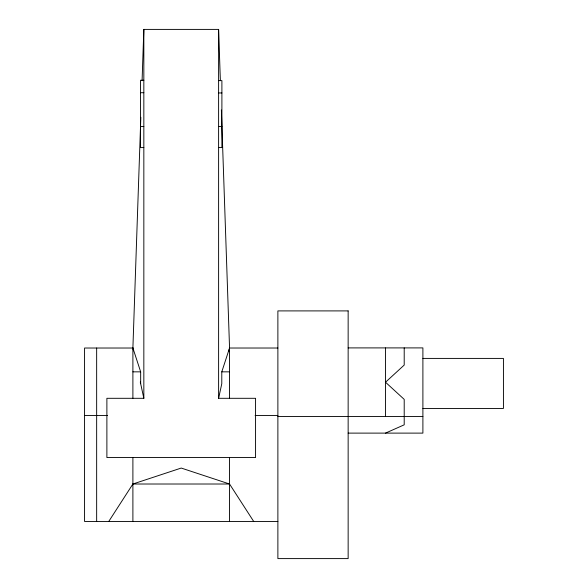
<?xml version="1.0" encoding="UTF-8"?>
<svg xmlns="http://www.w3.org/2000/svg" width="588" height="588" viewBox="0 0 588 588"><rect width="100%" height="100%" fill="white"/><g stroke="black" fill="none" stroke-linecap="round" stroke-linejoin="round"><path stroke-width="0.88" d="M140.826 117.299L132.895 348.022L132.895 398.289M142.083 80.674L143.839 29.4L218.611 29.4L220.368 80.674M143.839 29.4L143.839 398.304L106.884 398.304L106.884 457.552L255.567 457.552L255.567 398.304L218.611 398.304L221.786 383.699L221.786 371.844L229.555 348.022L221.375 109.971M228.783 351.55L229.555 348.022L229.555 398.289M108.736 521.475L132.895 484.012L181.229 468.055L229.555 484.012L253.715 521.475M385.522 433.113L404.206 424.823L404.206 399.377L385.522 382.222L404.206 365.067L404.206 347.905M143.839 80.247L140.554 80.247L140.554 147.588L143.839 147.588M218.611 80.615L221.896 80.615L221.896 147.573L218.611 147.573M140.554 92.72L143.839 92.72M218.611 92.955L221.896 92.955M218.611 126.435L221.896 126.435M140.554 126.567L143.839 126.567M348.147 347.905L422.897 347.905L422.897 433.113L348.147 433.113M133.263 348.022L84.569 348.022L84.569 521.475L277.881 521.475M229.371 348.022L277.881 348.022M422.897 358.408L503.431 358.408L503.431 408.454L422.897 408.454M132.895 371.844L140.664 371.844L140.664 383.699M221.786 371.844L229.555 371.844M84.569 415.437L107.531 415.437M255.082 415.437L277.881 415.437M277.881 416.532L422.897 416.532M132.895 484.012L229.555 484.012M140.664 371.844L132.895 348.022L133.476 350.668M140.297 382.009L143.839 398.304M385.522 347.905L385.522 416.532M229.555 457.493L229.555 521.475M218.611 29.4L218.611 398.304M132.895 457.493L132.895 521.475M96.653 348.022L96.653 521.475M348.147 310.905L277.881 310.905L277.881 558.6L348.147 558.6L348.147 310.905"/></g></svg>
